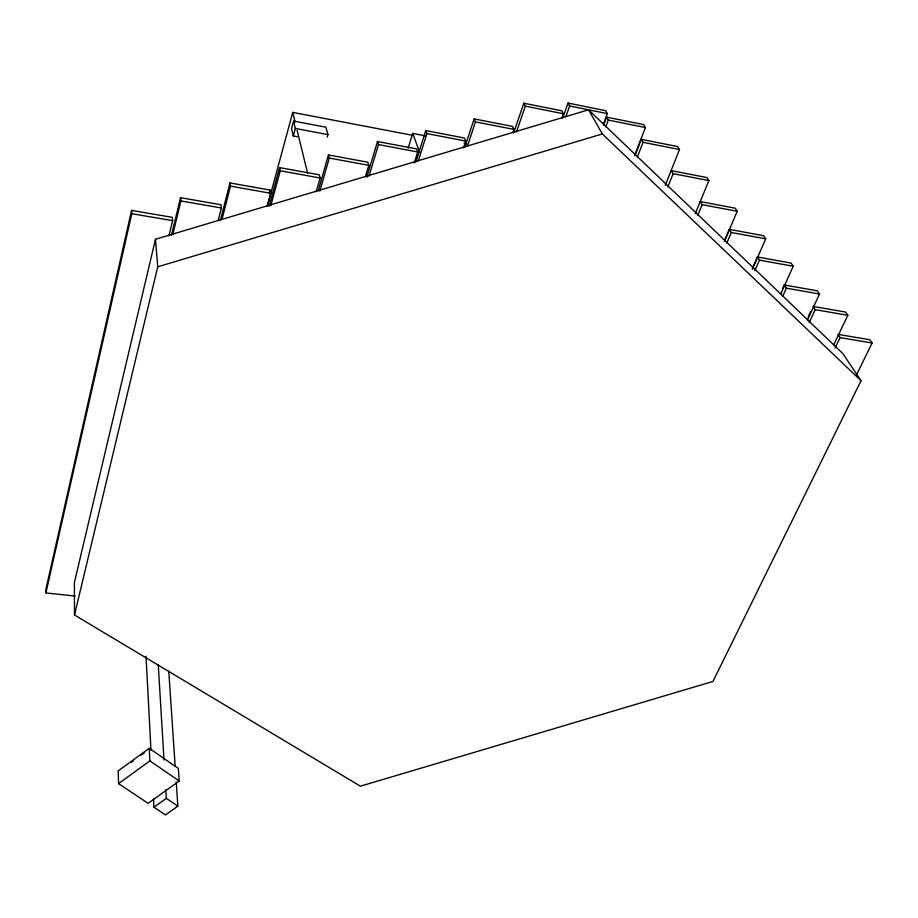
<?xml version="1.0" encoding="UTF-8"?>
<svg xmlns="http://www.w3.org/2000/svg" width="918" height="918" viewBox="0 0 918 918"><rect width="100%" height="100%" fill="white"/><g stroke="black" fill="none" stroke-linecap="round" stroke-linejoin="round"><path stroke-width="1.38" d="M75.219 596.08L45.9 592.936L45.969 588.966L131.572 210.394L172.297 217.337L172.63 220.641L168.946 235.96M45.9 592.936L131.779 213.699L131.572 210.394M155.475 239.254L74.381 582.586L74.484 614.991L360.395 786.187L712.965 681.443L861.038 380.718L842.862 353.614L588.564 109.804L155.475 239.254L157.735 266.805L74.484 614.991M171.471 235.272L180.536 197.691L220.905 204.714L221.399 207.973L218.209 220.458M172.813 234.411L180.892 200.95L180.536 197.691M220.389 220.366L229.97 182.946L270.03 190.06L270.672 193.273L267.31 205.701M221.949 219.482L230.498 186.147L229.97 182.946M269.284 192.826L270.03 190.06M267.322 206.401L292.727 112.398L412.044 135.21M269.077 206.366L279.577 167.615L319.315 174.833L320.13 178L316.194 191.793M327.244 137.092L327.956 134.602L325.901 127.2L293.553 121.061L291.522 128.543L293.301 135.967L297.363 136.736M270.879 205.345L280.254 170.782L279.577 167.615M293.301 135.967L295.344 128.451L293.553 121.061M318.225 190.783L328.449 154.935L367.854 162.234L368.818 165.355L365.525 176.348M319.843 191.105L329.298 158.057L328.449 154.935M366.798 177.22L377.505 141.51L416.565 148.9L417.69 151.975L414.259 162.922M369.025 176.153L378.503 144.585L377.505 141.51M408.177 148.096L412.733 133.408L425.229 135.807M415.877 161.993L425.745 130.574L464.451 138.021L465.736 141.062L463.498 147.867M418.31 160.902L426.904 133.603L425.745 130.574M464.749 147.488L474.136 118.892L512.496 126.409L513.931 129.404L513.001 132.123M467.388 146.387L475.455 121.887L474.136 118.892M513.621 133.018L523.834 103.206L561.885 110.826L563.48 113.775L562.034 117.825M516.478 131.882L525.314 106.144L523.834 103.206M562.723 117.917L568.024 103.068L605.616 110.653L607.337 113.591L603.355 124.343M565.775 116.781L569.642 105.995L568.024 103.068M603.585 125.215L606.568 117.148L643.587 124.584L645.411 127.533L634.625 155.635M605.811 126.81L608.301 120.097L606.568 117.148M635.049 155.406L641.212 139.341L677.576 146.547L679.504 149.531L665.217 185.459M637.367 157.035L643.025 142.324L641.212 139.341M667.822 186.997L673.135 173.674L671.242 170.633L706.894 177.541L708.88 180.582L695.259 213.722M697.783 215.248L702.155 204.657L700.205 201.558L735.169 208.179L737.211 211.266L724.336 241.595M724.818 239.931L729.294 229.374L763.615 235.731L765.715 238.864L752.519 269.031M726.826 243.052L731.313 232.506L729.294 229.374M752.232 268.767L757.396 256.96L791.087 263.064L793.244 266.243L780.885 293.645M754.86 270.615L759.461 260.138L757.396 256.96M782.469 288.883L784.224 284.97L817.307 290.822L819.51 294.035L807.45 320.015M782.813 296.009L786.347 288.183L784.224 284.97M808.207 316.813L810.617 311.615M809.183 322.631L815.207 309.653L813.038 306.417L845.558 312.074L847.819 315.31L833.636 345.053M835.15 347.933L840.085 337.606L837.859 334.336M856.345 375.187L872.1 343.022L869.805 339.752L839.247 334.565M149.232 748.308L118.17 770.936L118.56 783.616L148.119 803.33L179.228 781L178.356 768.423L149.232 748.308L149.875 760.884L179.228 781M130.872 762.629L133.133 760.988M141.016 755.239L144.39 752.783M118.56 783.616L149.875 760.884M176.233 781.975L177.851 806.13L165.504 814.932L153.949 807.22L166.33 798.35L165.814 789.836M157.735 266.805L602.346 133.959L861.038 380.718M131.779 213.699L172.63 220.641M840.085 337.606L872.1 343.022M815.207 309.653L847.819 315.31M180.892 200.95L221.399 207.973M230.498 186.147L270.672 193.273M786.347 288.183L819.51 294.035M759.461 260.138L793.244 266.243M280.254 170.782L320.13 178M329.298 158.057L368.818 165.355M731.313 232.506L765.715 238.864M702.155 204.657L737.211 211.266M295.344 128.451L327.956 134.602M378.503 144.585L417.69 151.975M426.904 133.603L465.736 141.062M464.083 143.242L466.86 143.782M673.135 173.674L708.88 180.582M475.455 121.887L513.931 129.404M643.025 142.324L679.504 149.531M569.642 105.995L607.337 113.591M608.301 120.097L645.411 127.533M525.314 106.144L563.48 113.775M166.33 798.35L177.851 806.13M588.564 109.804L602.346 133.959M412.733 133.408L419.572 151.986M292.727 112.398L295.103 122.105M297.134 130.413L307.645 173.387M168.774 671.173L175.177 766.346M158.263 664.873L164.012 760.012M146.042 656.186L150.965 750.224M153.501 798.671L153.949 807.22"/></g></svg>
